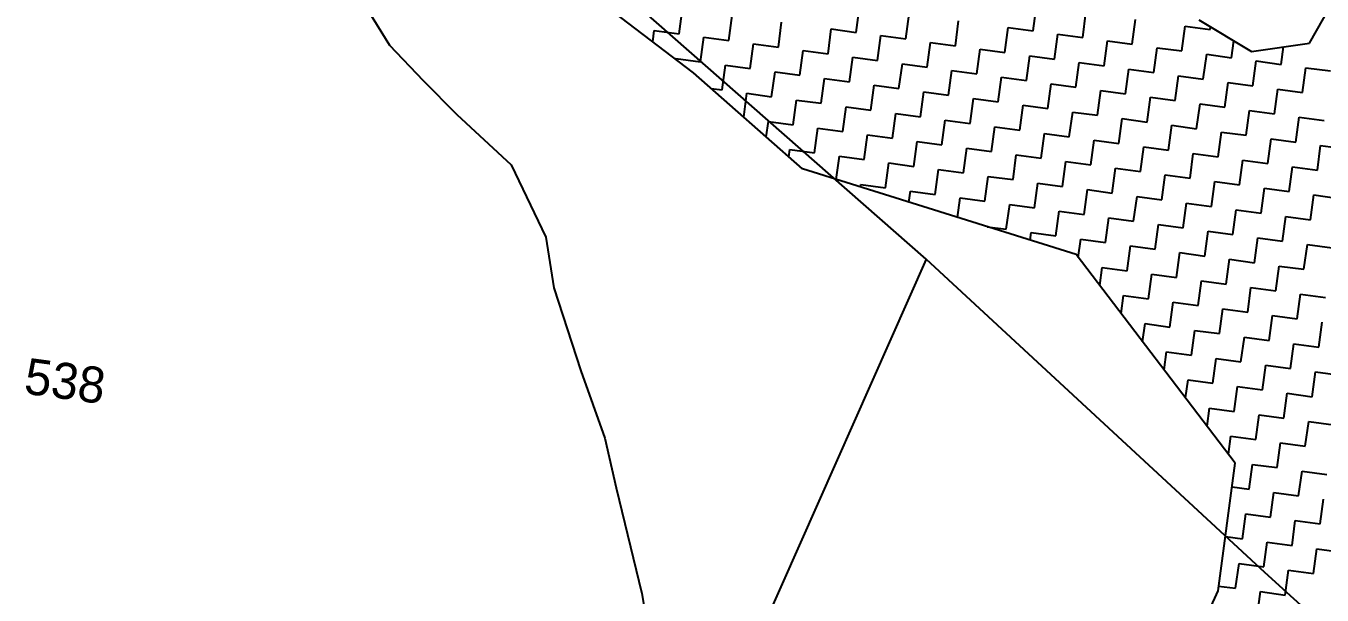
# Model space of a CAD drawing. Header units: metres. Extents: x 291974 to 293244, y 2020596 to 2023640.
# Drawn here: x 292155.3 to 292284.8, y 2021670.5 to 2021727.4 of the extents above; entities that cross this region are included whole.
import ezdxf
from ezdxf.enums import TextEntityAlignment as Align

# ---------------------------------------------------------------- set-up
doc = ezdxf.new("R2010")
doc.units = ezdxf.units.M
doc.header["$MEASUREMENT"] = 0
for name, color, linetype in [('LINE_WATER', 4, 'Continuous'), ('POLY_HATCH', 12, 'Continuous'), ('POLY_PARCEL', 6, 'Continuous'), ('TEXT_PARCEL', 7, 'Continuous')]:
    doc.layers.add(name, color=color, linetype=linetype)
doc.styles.add('TEXT_MAP', font='')
doc.styles.get('TEXT_MAP').set_extended_font_data('Kruti Dev 050')

msp = doc.modelspace()

# ---------------------------------------------------------------- linework, layer by layer
at = {"layer": 'LINE_WATER'}
for p, q in [((292186.75, 2021733.43), (292191.62, 2021725.51)), ((292191.62, 2021725.51), (292195, 2021721.98)), ((292195, 2021721.98), (292198.34, 2021718.56)), ((292198.34, 2021718.56), (292203.77, 2021713.54)), ((292203.77, 2021713.54), (292207.25, 2021706.3)), ((292207.25, 2021706.3), (292208.06, 2021701.25)), ((292208.06, 2021701.25), (292210.74, 2021692.96)), ((292210.74, 2021692.96), (292213.13, 2021686.21)), ((292213.13, 2021686.21), (292214.28, 2021681.27)), ((292214.28, 2021681.27), (292216.82, 2021670.69)), ((292216.82, 2021670.69), (292218.95, 2021658.36))]:
    msp.add_line(p, q, dxfattribs=at)
at = {"layer": 'POLY_HATCH'}
for p, q in [((292221.99, 2021722.74), (292201.34, 2021738.53)), ((292283.54, 2021725.71), (292289.95, 2021737.04)), ((292272.46, 2021728.02), (292277.73, 2021724.87)), ((292277.73, 2021724.87), (292283.54, 2021725.71)), ((292232.89, 2021713.14), (292221.99, 2021722.74)), ((292260.21, 2021704.58), (292232.89, 2021713.14)), ((292276.11, 2021683.74), (292260.21, 2021704.58)), ((292274.39, 2021670.97), (292276.11, 2021683.74)), ((292267.44, 2021655.64), (292274.39, 2021670.97))]:
    msp.add_line(p, q, dxfattribs=at)
at = {"layer": 'POLY_HATCH', "linetype": 'Continuous'}
for p, q in [((292220.56, 2021726.64), (292220.89, 2021729.12)), ((292238.24, 2021726.78), (292238.57, 2021729.26)), ((292255.91, 2021726.92), (292256.25, 2021729.4)), ((292225.51, 2021725.98), (292225.85, 2021728.45)), ((292230.47, 2021725.31), (292230.8, 2021727.79)), ((292243.19, 2021726.12), (292243.53, 2021728.59)), ((292248.15, 2021725.45), (292248.48, 2021727.93)), ((292260.87, 2021726.26), (292261.2, 2021728.73)), ((292265.82, 2021725.59), (292266.16, 2021728.07)), ((292217.93, 2021725.84), (292218.08, 2021726.98)), ((292218.08, 2021726.98), (292220.56, 2021726.64)), ((292222.7, 2021723.83), (292223.04, 2021726.31)), ((292223.04, 2021726.31), (292225.51, 2021725.98)), ((292235.43, 2021724.64), (292235.76, 2021727.12)), ((292235.76, 2021727.12), (292238.24, 2021726.78)), ((292240.38, 2021723.97), (292240.71, 2021726.45)), ((292240.71, 2021726.45), (292243.19, 2021726.12)), ((292253.1, 2021724.78), (292253.44, 2021727.26)), ((292253.44, 2021727.26), (292255.91, 2021726.92)), ((292258.06, 2021724.11), (292258.39, 2021726.59)), ((292258.39, 2021726.59), (292260.87, 2021726.26)), ((292270.78, 2021724.92), (292271.11, 2021727.4)), ((292271.11, 2021727.4), (292273.59, 2021727.06)), ((292273.59, 2021727.06), (292273.63, 2021727.32)), ((292227.66, 2021723.16), (292227.99, 2021725.64)), ((292227.99, 2021725.64), (292230.47, 2021725.31)), ((292232.61, 2021722.5), (292232.95, 2021724.97)), ((292232.95, 2021724.97), (292235.43, 2021724.64)), ((292245.34, 2021723.3), (292245.67, 2021725.78)), ((292245.67, 2021725.78), (292248.15, 2021725.45)), ((292250.29, 2021722.64), (292250.62, 2021725.11)), ((292250.62, 2021725.11), (292253.1, 2021724.78)), ((292263.01, 2021723.44), (292263.35, 2021725.92)), ((292263.35, 2021725.92), (292265.82, 2021725.59)), ((292267.97, 2021722.78), (292268.3, 2021725.25)), ((292268.3, 2021725.25), (292270.78, 2021724.92)), ((292275.73, 2021724.25), (292275.96, 2021725.93)), ((292280.69, 2021723.58), (292280.92, 2021725.33)), ((292220.22, 2021724.09), (292220.23, 2021724.17)), ((292220.23, 2021724.17), (292222.7, 2021723.83)), ((292237.57, 2021721.83), (292237.9, 2021724.31)), ((292237.9, 2021724.31), (292240.38, 2021723.97)), ((292242.52, 2021721.16), (292242.86, 2021723.64)), ((292242.86, 2021723.64), (292245.34, 2021723.3)), ((292255.25, 2021721.97), (292255.58, 2021724.45)), ((292255.58, 2021724.45), (292258.06, 2021724.11)), ((292260.2, 2021721.3), (292260.53, 2021723.78)), ((292260.53, 2021723.78), (292263.01, 2021723.44)), ((292272.92, 2021722.11), (292273.26, 2021724.59)), ((292273.26, 2021724.59), (292275.73, 2021724.25)), ((292277.88, 2021721.44), (292278.21, 2021723.92)), ((292278.21, 2021723.92), (292280.69, 2021723.58)), ((292224.85, 2021721.02), (292225.18, 2021723.5)), ((292225.18, 2021723.5), (292227.66, 2021723.16)), ((292229.8, 2021720.35), (292230.14, 2021722.83)), ((292230.14, 2021722.83), (292232.61, 2021722.5)), ((292247.48, 2021720.49), (292247.81, 2021722.97)), ((292247.81, 2021722.97), (292250.29, 2021722.64)), ((292265.16, 2021720.63), (292265.49, 2021723.11)), ((292265.49, 2021723.11), (292267.97, 2021722.78)), ((292270.11, 2021719.97), (292270.45, 2021722.44)), ((292270.45, 2021722.44), (292272.92, 2021722.11)), ((292282.83, 2021720.77), (292283.17, 2021723.25)), ((292283.17, 2021723.25), (292285.64, 2021722.92)), ((292223.77, 2021721.17), (292224.85, 2021721.02)), ((292234.76, 2021719.69), (292235.09, 2021722.16)), ((292235.09, 2021722.16), (292237.57, 2021721.83)), ((292239.71, 2021719.02), (292240.05, 2021721.49)), ((292240.05, 2021721.49), (292242.52, 2021721.16)), ((292252.43, 2021719.83), (292252.77, 2021722.3)), ((292252.77, 2021722.3), (292255.25, 2021721.97)), ((292257.39, 2021719.16), (292257.72, 2021721.63)), ((292257.72, 2021721.63), (292260.2, 2021721.3)), ((292275.07, 2021719.3), (292275.4, 2021721.77)), ((292275.4, 2021721.77), (292277.88, 2021721.44)), ((292280.02, 2021718.63), (292280.36, 2021721.11)), ((292280.36, 2021721.11), (292282.83, 2021720.77)), ((292227.01, 2021718.32), (292227.32, 2021720.69)), ((292227.32, 2021720.69), (292229.8, 2021720.35)), ((292231.95, 2021717.54), (292232.28, 2021720.02)), ((292232.28, 2021720.02), (292234.76, 2021719.69)), ((292244.67, 2021718.35), (292245, 2021720.83)), ((292245, 2021720.83), (292247.48, 2021720.49)), ((292249.62, 2021717.68), (292249.96, 2021720.16)), ((292249.96, 2021720.16), (292252.43, 2021719.83)), ((292262.34, 2021718.49), (292262.68, 2021720.97)), ((292262.68, 2021720.97), (292265.16, 2021720.63)), ((292267.3, 2021717.82), (292267.63, 2021720.3)), ((292267.63, 2021720.3), (292270.11, 2021719.97)), ((292236.9, 2021716.87), (292237.23, 2021719.35)), ((292237.23, 2021719.35), (292239.71, 2021719.02)), ((292241.86, 2021716.21), (292242.19, 2021718.68)), ((292242.19, 2021718.68), (292244.67, 2021718.35)), ((292254.58, 2021717.01), (292254.91, 2021719.49)), ((292254.91, 2021719.49), (292257.39, 2021719.16)), ((292259.53, 2021716.35), (292259.87, 2021718.82)), ((292259.87, 2021718.82), (292262.34, 2021718.49)), ((292272.25, 2021717.15), (292272.59, 2021719.63)), ((292272.59, 2021719.63), (292275.07, 2021719.3)), ((292277.21, 2021716.49), (292277.54, 2021718.96)), ((292277.54, 2021718.96), (292280.02, 2021718.63)), ((292229.26, 2021716.34), (292229.47, 2021717.88)), ((292229.47, 2021717.88), (292231.95, 2021717.54)), ((292234.09, 2021714.73), (292234.42, 2021717.21)), ((292234.42, 2021717.21), (292236.9, 2021716.87)), ((292246.81, 2021715.54), (292247.15, 2021718.02)), ((292247.15, 2021718.02), (292249.62, 2021717.68)), ((292251.77, 2021714.87), (292252.1, 2021717.35)), ((292252.1, 2021717.35), (292254.58, 2021717.01)), ((292264.49, 2021715.68), (292264.82, 2021718.16)), ((292264.82, 2021718.16), (292267.3, 2021717.82)), ((292269.44, 2021715.01), (292269.78, 2021717.49)), ((292269.78, 2021717.49), (292272.25, 2021717.15)), ((292282.16, 2021715.82), (292282.5, 2021718.3)), ((292282.5, 2021718.3), (292284.98, 2021717.96)), ((292239.04, 2021714.06), (292239.38, 2021716.54)), ((292239.38, 2021716.54), (292241.86, 2021716.21)), ((292244, 2021713.39), (292244.33, 2021715.87)), ((292244.33, 2021715.87), (292246.81, 2021715.54)), ((292256.72, 2021714.2), (292257.06, 2021716.68)), ((292257.06, 2021716.68), (292259.53, 2021716.35)), ((292261.68, 2021713.53), (292262.01, 2021716.01)), ((292262.01, 2021716.01), (292264.49, 2021715.68)), ((292274.4, 2021714.34), (292274.73, 2021716.82)), ((292274.73, 2021716.82), (292277.21, 2021716.49)), ((292279.35, 2021713.67), (292279.69, 2021716.15)), ((292279.69, 2021716.15), (292282.16, 2021715.82)), ((292231.52, 2021714.35), (292231.61, 2021715.06)), ((292231.61, 2021715.06), (292234.09, 2021714.73)), ((292248.95, 2021712.73), (292249.29, 2021715.2)), ((292249.29, 2021715.2), (292251.77, 2021714.87)), ((292266.63, 2021712.87), (292266.97, 2021715.34)), ((292266.97, 2021715.34), (292269.44, 2021715.01)), ((292271.59, 2021712.2), (292271.92, 2021714.68)), ((292271.92, 2021714.68), (292274.4, 2021714.34)), ((292284.31, 2021713.01), (292284.64, 2021715.48)), ((292284.64, 2021715.48), (292287.12, 2021715.15)), ((292236.26, 2021712.09), (292236.57, 2021714.4)), ((292236.57, 2021714.4), (292239.04, 2021714.06)), ((292241.19, 2021711.25), (292241.52, 2021713.73)), ((292241.52, 2021713.73), (292244, 2021713.39)), ((292253.91, 2021712.06), (292254.24, 2021714.54)), ((292254.24, 2021714.54), (292256.72, 2021714.2)), ((292258.87, 2021711.39), (292259.2, 2021713.87)), ((292259.2, 2021713.87), (292261.68, 2021713.53)), ((292276.54, 2021711.53), (292276.88, 2021714.01)), ((292276.88, 2021714.01), (292279.35, 2021713.67)), ((292281.5, 2021710.86), (292281.83, 2021713.34)), ((292281.83, 2021713.34), (292284.31, 2021713.01)), ((292246.14, 2021710.58), (292246.48, 2021713.06)), ((292246.48, 2021713.06), (292248.95, 2021712.73)), ((292251.1, 2021709.91), (292251.43, 2021712.39)), ((292251.43, 2021712.39), (292253.91, 2021712.06)), ((292263.82, 2021710.72), (292264.15, 2021713.2)), ((292264.15, 2021713.2), (292266.63, 2021712.87)), ((292268.78, 2021710.05), (292269.11, 2021712.53)), ((292269.11, 2021712.53), (292271.59, 2021712.2)), ((292238.68, 2021711.33), (292238.71, 2021711.58)), ((292238.71, 2021711.58), (292241.19, 2021711.25)), ((292243.52, 2021709.81), (292243.67, 2021710.92)), ((292243.67, 2021710.92), (292246.14, 2021710.58)), ((292256.05, 2021709.25), (292256.39, 2021711.72)), ((292256.39, 2021711.72), (292258.87, 2021711.39)), ((292261.01, 2021708.58), (292261.34, 2021711.06)), ((292261.34, 2021711.06), (292263.82, 2021710.72)), ((292273.73, 2021709.39), (292274.06, 2021711.86)), ((292274.06, 2021711.86), (292276.54, 2021711.53)), ((292278.69, 2021708.72), (292279.02, 2021711.2)), ((292279.02, 2021711.2), (292281.5, 2021710.86)), ((292248.36, 2021708.29), (292248.62, 2021710.25)), ((292248.62, 2021710.25), (292251.1, 2021709.91)), ((292253.24, 2021707.1), (292253.58, 2021709.58)), ((292253.58, 2021709.58), (292256.05, 2021709.25)), ((292265.96, 2021707.91), (292266.3, 2021710.39)), ((292266.3, 2021710.39), (292268.78, 2021710.05)), ((292270.92, 2021707.24), (292271.25, 2021709.72)), ((292271.25, 2021709.72), (292273.73, 2021709.39)), ((292283.64, 2021708.05), (292283.97, 2021710.53)), ((292283.97, 2021710.53), (292286.45, 2021710.19)), ((292258.2, 2021706.44), (292258.53, 2021708.91)), ((292258.53, 2021708.91), (292261.01, 2021708.58)), ((292263.15, 2021705.77), (292263.49, 2021708.25)), ((292263.49, 2021708.25), (292265.96, 2021707.91)), ((292275.87, 2021706.58), (292276.21, 2021709.05)), ((292276.21, 2021709.05), (292278.69, 2021708.72)), ((292280.83, 2021705.91), (292281.16, 2021708.39)), ((292281.16, 2021708.39), (292283.64, 2021708.05)), ((292251.34, 2021707.36), (292253.24, 2021707.1)), ((292268.11, 2021705.1), (292268.44, 2021707.58)), ((292268.44, 2021707.58), (292270.92, 2021707.24)), ((292273.06, 2021704.43), (292273.4, 2021706.91)), ((292273.4, 2021706.91), (292275.87, 2021706.58)), ((292255.62, 2021706.02), (292255.72, 2021706.77)), ((292255.72, 2021706.77), (292258.2, 2021706.44)), ((292260.43, 2021704.29), (292260.67, 2021706.1)), ((292260.67, 2021706.1), (292263.15, 2021705.77)), ((292278.02, 2021703.76), (292278.35, 2021706.24)), ((292278.35, 2021706.24), (292280.83, 2021705.91)), ((292282.97, 2021703.1), (292283.31, 2021705.57)), ((292283.31, 2021705.57), (292285.78, 2021705.24)), ((292265.3, 2021702.96), (292265.63, 2021705.43)), ((292265.63, 2021705.43), (292268.11, 2021705.1)), ((292270.25, 2021702.29), (292270.58, 2021704.77)), ((292270.58, 2021704.77), (292273.06, 2021704.43)), ((292262.57, 2021701.48), (292262.82, 2021703.29)), ((292262.82, 2021703.29), (292265.3, 2021702.96)), ((292275.21, 2021701.62), (292275.54, 2021704.1)), ((292275.54, 2021704.1), (292278.02, 2021703.76)), ((292280.16, 2021700.95), (292280.5, 2021703.43)), ((292280.5, 2021703.43), (292282.97, 2021703.1)), ((292267.44, 2021700.14), (292267.77, 2021702.62)), ((292267.77, 2021702.62), (292270.25, 2021702.29)), ((292272.39, 2021699.48), (292272.73, 2021701.95)), ((292272.73, 2021701.95), (292275.21, 2021701.62)), ((292264.72, 2021698.67), (292264.96, 2021700.48)), ((292264.96, 2021700.48), (292267.44, 2021700.14)), ((292277.35, 2021698.81), (292277.68, 2021701.29)), ((292277.68, 2021701.29), (292280.16, 2021700.95)), ((292282.3, 2021698.14), (292282.64, 2021700.62)), ((292282.64, 2021700.62), (292285.12, 2021700.28)), ((292269.58, 2021697.33), (292269.92, 2021699.81)), ((292269.92, 2021699.81), (292272.39, 2021699.48)), ((292274.54, 2021696.67), (292274.87, 2021699.14)), ((292274.87, 2021699.14), (292277.35, 2021698.81)), ((292279.49, 2021696), (292279.83, 2021698.47)), ((292279.83, 2021698.47), (292282.3, 2021698.14)), ((292284.45, 2021695.33), (292284.78, 2021697.81)), ((292266.86, 2021695.86), (292267.11, 2021697.67)), ((292267.11, 2021697.67), (292269.58, 2021697.33)), ((292271.73, 2021694.52), (292272.06, 2021697)), ((292272.06, 2021697), (292274.54, 2021696.67)), ((292276.68, 2021693.85), (292277.02, 2021696.33)), ((292277.02, 2021696.33), (292279.49, 2021696)), ((292281.64, 2021693.19), (292281.97, 2021695.66)), ((292281.97, 2021695.66), (292284.45, 2021695.33)), ((292269.01, 2021693.05), (292269.25, 2021694.86)), ((292269.25, 2021694.86), (292271.73, 2021694.52)), ((292273.87, 2021691.71), (292274.2, 2021694.19)), ((292274.2, 2021694.19), (292276.68, 2021693.85)), ((292278.83, 2021691.04), (292279.16, 2021693.52)), ((292279.16, 2021693.52), (292281.64, 2021693.19)), ((292283.78, 2021690.37), (292284.11, 2021692.85)), ((292284.11, 2021692.85), (292286.59, 2021692.52)), ((292271.15, 2021690.24), (292271.39, 2021692.04)), ((292271.39, 2021692.04), (292273.87, 2021691.71)), ((292276.01, 2021688.9), (292276.35, 2021691.38)), ((292276.35, 2021691.38), (292278.83, 2021691.04)), ((292280.97, 2021688.23), (292281.3, 2021690.71)), ((292281.3, 2021690.71), (292283.78, 2021690.37)), ((292273.29, 2021687.43), (292273.54, 2021689.23)), ((292273.54, 2021689.23), (292276.01, 2021688.9)), ((292278.16, 2021686.09), (292278.49, 2021688.56)), ((292278.49, 2021688.56), (292280.97, 2021688.23)), ((292283.11, 2021685.42), (292283.45, 2021687.9)), ((292283.45, 2021687.9), (292285.92, 2021687.56)), ((292275.44, 2021684.62), (292275.68, 2021686.42)), ((292275.68, 2021686.42), (292278.16, 2021686.09)), ((292280.3, 2021683.28), (292280.64, 2021685.75)), ((292280.64, 2021685.75), (292283.11, 2021685.42)), ((292277.49, 2021681.13), (292277.82, 2021683.61)), ((292277.82, 2021683.61), (292280.3, 2021683.28)), ((292282.44, 2021680.46), (292282.78, 2021682.94)), ((292282.78, 2021682.94), (292285.26, 2021682.61)), ((292275.79, 2021681.36), (292277.49, 2021681.13)), ((292279.63, 2021678.32), (292279.97, 2021680.8)), ((292279.97, 2021680.8), (292282.44, 2021680.46)), ((292284.59, 2021677.65), (292284.92, 2021680.13)), ((292276.82, 2021676.18), (292277.16, 2021678.65)), ((292277.16, 2021678.65), (292279.63, 2021678.32)), ((292281.78, 2021675.51), (292282.11, 2021677.99)), ((292282.11, 2021677.99), (292284.59, 2021677.65)), ((292275.12, 2021676.41), (292276.82, 2021676.18)), ((292278.97, 2021673.37), (292279.3, 2021675.84)), ((292279.3, 2021675.84), (292281.78, 2021675.51)), ((292283.92, 2021672.7), (292284.25, 2021675.17)), ((292284.25, 2021675.17), (292286.73, 2021674.84)), ((292276.15, 2021671.22), (292276.49, 2021673.7)), ((292276.49, 2021673.7), (292278.97, 2021673.37)), ((292281.11, 2021670.55), (292281.44, 2021673.03)), ((292281.44, 2021673.03), (292283.92, 2021672.7)), ((292274.45, 2021671.45), (292276.15, 2021671.22)), ((292278.3, 2021668.41), (292278.63, 2021670.89)), ((292278.63, 2021670.89), (292281.11, 2021670.55))]:
    msp.add_line(p, q, dxfattribs=at)
at = {"layer": 'POLY_PARCEL'}
for p, q in [((292245.22, 2021704.13), (292204.34, 2021740.06)), ((292245.22, 2021704.13), (292194.91, 2021590.62)), ((292279.05, 2021672.79), (292245.22, 2021704.13)), ((292361.41, 2021598.36), (292279.05, 2021672.79))]:
    msp.add_line(p, q, dxfattribs=at)

# ---------------------------------------------------------------- texts
at = {"layer": 'TEXT_PARCEL', "style": 'TEXT_MAP'}
msp.add_text('538', height=3.6, rotation=352.3236, dxfattribs=at).set_placement((292159.23, 2021691.95), align=Align.MIDDLE)

doc.saveas('drawing.dxf')
